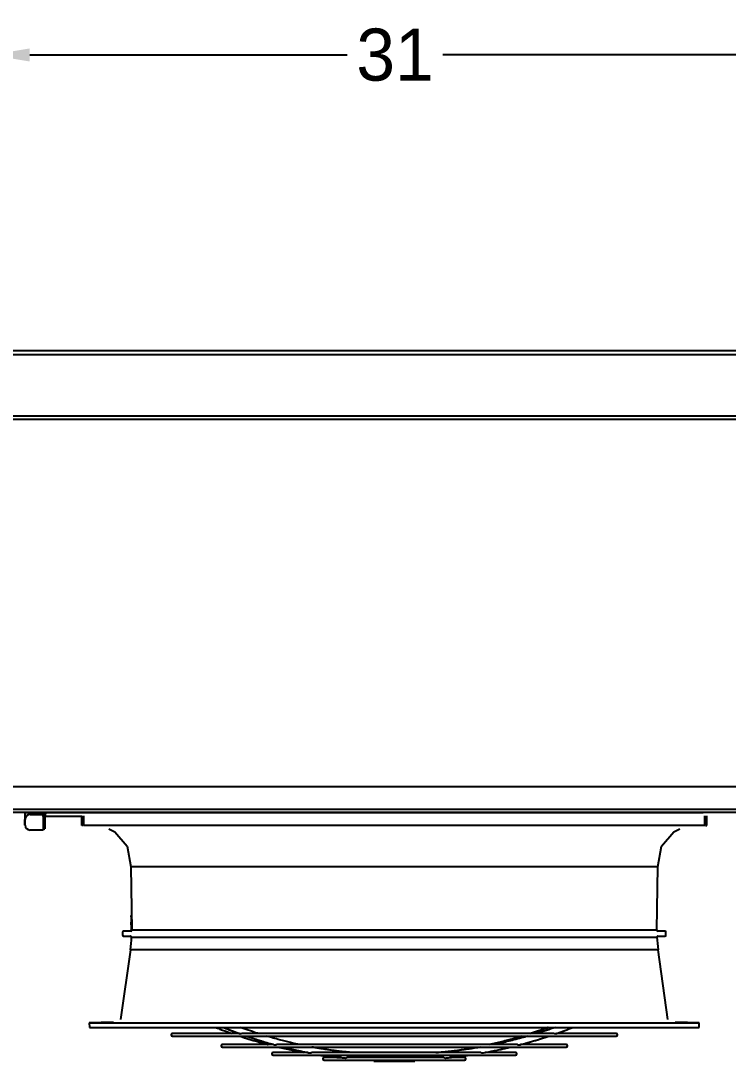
# Model space of a CAD drawing. Header units: inches. Extents: x 547 to 857, y -2 to 194.
# Drawn here: x 629.76 to 656.93, y 112.55 to 152.52 of the extents above; entities that cross this region are included whole.
import ezdxf

# ---------------------------------------------------------------- set-up
doc = ezdxf.new("R2010")
doc.units = ezdxf.units.IN
doc.header["$MEASUREMENT"] = 0
doc.header["$PDSIZE"] = -1
doc.layers.add('0 Unit', color=7, linetype='Continuous')
doc.dimstyles.new('RAE Solutions', dxfattribs={"dimtxt": 2, "dimasz": 1.5, "dimexe": 0.5, "dimexo": 0.5, "dimgap": 0.5, "dimtad": 0, "dimtih": 1, "dimtoh": 1, "dimdec": 3, "dimrnd": 0.125, "dimzin": 1, "dimdsep": 46, "dimlunit": 5, "dimtxsty": 'Standard', "dimcen": 0.09, "dimadec": 0, "dimazin": 0, "dimtfac": 1, "dimtdec": 3, "dimtofl": 0, "dimtmove": 0, "dimatfit": 3, "dimfxl": 1, "dimtolj": 1, "dimtzin": 1, "dimarcsym": 0})

# ---------------------------------------------------------------- blocks, each defined once
blk = doc.blocks.new('*D207')
at = {"layer": '0 Unit', "color": 0, "lineweight": -2}
for p, q in [((628.602, 139.029), (628.602, 151.703)), ((659.665, 139.029), (659.665, 151.703)), ((630.102, 151.203), (642.3, 151.203)), ((658.165, 151.203), (645.967, 151.203))]:
    blk.add_line(p, q, dxfattribs=at)
at = {"layer": '0 Unit', "color": 0}
for points in [[(630.102, 151.453), (630.102, 150.953), (628.602, 151.203)], [(658.165, 151.453), (658.165, 150.953), (659.665, 151.203)]]:
    blk.add_solid(points, dxfattribs=at)
at = {"layer": 'Defpoints', "color": 0}
for p in [(659.665, 151.203), (628.602, 138.529), (659.665, 138.529)]:
    blk.add_point(p, dxfattribs=at)
at = {"layer": '0 Unit', "color": 0, "insert": (644.133, 151.203), "char_height": 2, "attachment_point": 5}
blk.add_mtext('\\A1;31', dxfattribs=at)

msp = doc.modelspace()

# ---------------------------------------------------------------- linework, layer by layer
at = {"linetype": 'Continuous', "lineweight": 25}
for p, q in [((627.4765, 139.853), (690.7275, 139.853)), ((627.4765, 139.696), (690.7275, 139.696)), ((629.102, 137.3415), (689.102, 137.3415)), ((629.102, 137.2085), (689.102, 137.2085)), ((629.235, 123.104), (688.969, 123.104)), ((629.235, 122.237), (688.969, 122.237)), ((688.969, 122.104), (629.235, 122.104)), ((629.9308, 121.8385), (629.9308, 122.104)), ((630.1188, 122.026), (630.6188, 122.026)), ((630.5248, 122.104), (630.5248, 122.026)), ((630.6188, 122.026), (630.6188, 121.958)), ((630.6222, 121.979), (630.6188, 121.979)), ((630.6188, 121.958), (630.6818, 121.958)), ((630.6188, 121.958), (630.6188, 121.479)), ((630.6818, 121.958), (630.6818, 121.479)), ((630.6904, 121.979), (630.6849, 121.979)), ((630.6889, 121.958), (630.6889, 121.479)), ((632.102, 121.958), (630.6889, 121.958)), ((632.1043, 121.604), (632.1043, 121.971)), ((632.1542, 121.971), (632.1542, 121.604)), ((632.1821, 121.604), (632.1821, 121.971)), ((656.0264, 121.604), (656.0264, 121.971)), ((656.0542, 121.971), (656.0542, 121.604)), ((656.1042, 121.604), (656.1042, 121.971)), ((629.9213, 121.6195), (629.9213, 121.8385)), ((629.9213, 121.8385), (629.9313, 121.8385)), ((629.9213, 121.6195), (629.9313, 121.6195)), ((629.9313, 121.6195), (629.9313, 121.8385)), ((630.6889, 121.846), (630.6818, 121.846)), ((632.1542, 121.604), (632.1043, 121.604)), ((656.0264, 121.604), (632.1821, 121.604)), ((656.0542, 121.604), (656.1042, 121.604)), ((630.6188, 121.432), (630.1188, 121.432)), ((630.6188, 121.479), (630.6188, 121.432)), ((630.6188, 121.479), (630.6818, 121.479)), ((633.1402, 121.479), (633.3692, 121.3668)), ((633.3692, 121.3668), (633.842, 120.8081)), ((654.3665, 120.8081), (654.8393, 121.3668)), ((654.8393, 121.3668), (655.0683, 121.479)), ((633.842, 120.8081), (633.9861, 120.0228)), ((654.2224, 120.0228), (654.3665, 120.8081)), ((633.9861, 120.0228), (634.02, 117.5921)), ((654.2224, 120.0228), (633.9861, 120.0228)), ((654.1885, 117.5921), (654.2224, 120.0228)), ((633.9955, 118.0951), (634.0025, 118.1224)), ((634.013, 118.0951), (633.9955, 118.0951)), ((633.9955, 118.0951), (634.0005, 118.0925)), ((634.0025, 118.1224), (634.0005, 118.0925)), ((634.0005, 118.0925), (634.0131, 118.0885)), ((634.0112, 118.2251), (634.0025, 118.1224)), ((634.0025, 118.1224), (634.0122, 118.1517)), ((633.6712, 117.508), (633.6712, 117.4007)), ((633.9813, 117.5521), (633.7099, 117.5474)), ((633.9955, 117.6011), (634.0005, 117.6037)), ((634.0199, 117.6011), (633.9955, 117.6011)), ((633.9955, 117.6011), (634.0025, 117.5738)), ((634.0005, 117.6037), (634.0198, 117.6099)), ((634.0025, 117.5738), (634.0005, 117.6037)), ((634.0025, 117.5738), (634.0064, 117.562)), ((634.0025, 117.5738), (634.0036, 117.5595)), ((634.02, 117.5921), (654.1885, 117.5921)), ((654.4986, 117.5474), (654.2272, 117.5521)), ((654.5373, 117.4007), (654.5373, 117.508)), ((633.7099, 117.3613), (633.9776, 117.3567)), ((634.0162, 117.3157), (654.1923, 117.3157)), ((654.2309, 117.3567), (654.4986, 117.3613)), ((633.9726, 116.836), (633.595, 114.1488)), ((654.2359, 116.836), (633.9726, 116.836)), ((654.6135, 114.1488), (654.2359, 116.836)), ((632.8444, 114.036), (632.3917, 114.0281)), ((632.3917, 114.0281), (632.3947, 113.852)), ((632.3917, 114.0281), (655.8168, 114.0281)), ((655.8168, 114.0281), (655.3641, 114.036)), ((655.8138, 113.852), (655.8168, 114.0281)), ((638.1549, 113.6129), (635.5831, 113.6129)), ((635.5831, 113.5145), (652.6254, 113.5145)), ((650.2201, 113.6129), (638.2632, 113.6129)), ((652.6254, 113.6129), (650.3297, 113.6129)), ((654.2637, 113.8495), (654.2637, 113.852)), ((654.3441, 113.8494), (654.3441, 113.852)), ((654.4238, 113.8495), (654.4238, 113.852)), ((654.433, 113.852), (654.433, 113.8495)), ((654.5037, 113.8494), (654.5037, 113.852)), ((654.5864, 113.852), (654.5864, 113.8495)), ((639.4678, 113.1916), (637.5057, 113.1916)), ((648.8298, 113.1916), (639.5924, 113.1916)), ((650.7028, 113.1916), (648.9533, 113.1916)), ((637.5057, 113.0932), (650.7028, 113.0932)), ((640.7844, 112.884), (639.4497, 112.884)), ((639.4497, 112.7856), (648.7588, 112.7856)), ((647.4242, 112.884), (640.9356, 112.884)), ((648.7588, 112.884), (647.5775, 112.884)), ((642.0786, 112.6911), (641.4085, 112.6911)), ((641.4085, 112.5926), (646.8, 112.5926)), ((646.0078, 112.6911), (642.2891, 112.6911)), ((643.3168, 112.5922), (643.3168, 112.5528)), ((643.3168, 112.5922), (644.8917, 112.5922)), ((643.3168, 112.5528), (644.8917, 112.5528)), ((644.8917, 112.5528), (644.8917, 112.5922)), ((646.8, 112.6911), (646.2394, 112.6911))]:
    msp.add_line(p, q, dxfattribs=at)
msp.add_line((629.9308, 122.104), (655.969, 122.104))
for centre, radius, start, end in [((630.1188, 121.8385), 0.1875, 90, 180), ((630.1183, 121.6195), 0.1875, 180, 270), ((630.1188, 121.6195), 0.1875, 180, 270), ((637.8857, 117.8481), 3.8929, 176.39995, 183.60005), ((633.7105, 117.508), 0.0394, 91, 180), ((633.9806, 117.5915), 0.0394, 271, 0.79863), ((654.2279, 117.5915), 0.0394, 179.20137, 269), ((654.498, 117.508), 0.0394, 0, 89), ((633.7105, 117.4007), 0.0394, 180, 269), ((629.0993, 117.5209), 4.9213, 352, 357.61022), ((633.9769, 117.3173), 0.0394, 357.61022, 89), ((654.2316, 117.3173), 0.0394, 91, 182.38978), ((659.1092, 117.5209), 4.9213, 182.38978, 188), ((654.498, 117.4007), 0.0394, 271, 0), ((635.5831, 113.5637), 0.0492, 90, 270), ((652.6254, 113.5637), 0.0492, 270, 90), ((637.5057, 113.1424), 0.0492, 90, 270), ((650.7028, 113.1424), 0.0492, 270, 90), ((639.4497, 112.8348), 0.0492, 90, 270), ((648.7588, 112.8348), 0.0492, 270, 90), ((641.4085, 112.6419), 0.0492, 90, 270), ((646.8, 112.6419), 0.0492, 270, 90)]:
    msp.add_arc(centre, radius, start, end, dxfattribs=at)
for points, knots in [([(630.6188, 121.958), (630.6202, 121.9736), (630.6232, 122.0048), (630.6456, 122.0462), (630.6776, 122.0778), (630.7182, 122.0996), (630.7486, 122.1025), (630.7648, 122.104)], [0, 0, 0, 0, 0.1911269, 0.3820585, 0.5729919, 0.7736094, 1, 1, 1, 1]), ([(630.6818, 121.958), (630.6824, 121.9662), (630.6834, 121.9807), (630.6899, 121.9927), (630.6927, 121.9979)], [0, 0, 0, 0, 0.567634, 1, 1, 1, 1]), ([(630.7648, 122.104), (630.7531, 122.1013), (630.7337, 122.0968), (630.708, 122.0663), (630.6972, 122.031), (630.6915, 121.993), (630.6898, 121.9701), (630.6889, 121.958)], [0, 0, 0, 0, 0.3002984, 0.4981942, 0.7181275, 0.8511703, 1, 1, 1, 1]), ([(633.3168, 114.0443), (633.3133, 114.0442), (633.3063, 114.0441), (633.2523, 114.0431), (633.1752, 114.0418), (633.0827, 114.0401), (632.9894, 114.0385), (632.9105, 114.0372), (632.8552, 114.0362), (632.848, 114.0361), (632.8444, 114.036)], [0, 0, 0, 0, 0.1247936, 0.2486431, 0.3721439, 0.4969371, 0.6227234, 0.7484945, 0.8742541, 1, 1, 1, 1]), ([(655.3641, 114.036), (655.3605, 114.0361), (655.3533, 114.0362), (655.298, 114.0372), (655.2191, 114.0385), (655.1257, 114.0401), (655.0334, 114.0418), (654.9563, 114.0431), (654.9023, 114.0441), (654.8952, 114.0442), (654.8917, 114.0443)], [0, 0, 0, 0, 0.1257622, 0.2515333, 0.3773205, 0.5031129, 0.6277714, 0.7512091, 0.875094, 1, 1, 1, 1]), ([(632.3947, 113.852), (632.3996, 113.852), (632.4092, 113.852), (632.4872, 113.852), (632.6114, 113.852), (632.7857, 113.852), (633.0082, 113.852), (633.2783, 113.852), (633.5948, 113.852), (633.9563, 113.852), (634.3612, 113.852), (634.8078, 113.852), (635.2943, 113.852), (635.8185, 113.852), (636.3781, 113.852), (636.9708, 113.852), (637.5941, 113.852), (638.2453, 113.852), (638.9216, 113.852), (639.62, 113.852), (640.3377, 113.852), (641.0714, 113.852), (641.8182, 113.852), (642.5748, 113.852), (643.3379, 113.852), (644.1042, 113.852), (644.8706, 113.852), (645.6337, 113.852), (646.3903, 113.852), (647.1371, 113.852), (647.8708, 113.852), (648.5885, 113.852), (649.2869, 113.852), (649.9632, 113.852), (650.6144, 113.852), (651.2376, 113.852), (651.8304, 113.852), (652.39, 113.852), (652.9142, 113.852), (653.4007, 113.852), (653.8473, 113.852), (654.2522, 113.852), (654.6137, 113.852), (654.9302, 113.852), (655.2003, 113.852), (655.4228, 113.852), (655.5971, 113.852), (655.7213, 113.852), (655.7993, 113.852), (655.8089, 113.852), (655.8138, 113.852)], [0, 0, 0, 0, 0.0208333, 0.0416667, 0.0625, 0.0833333, 0.1041667, 0.125, 0.1458333, 0.1666667, 0.1875, 0.2083334, 0.2291667, 0.25, 0.2708334, 0.2916666, 0.3125, 0.3333333, 0.3541667, 0.375, 0.3958333, 0.4166666, 0.4375001, 0.4583333, 0.4791667, 0.5, 0.5208333, 0.5416667, 0.5625, 0.5833334, 0.6041667, 0.625, 0.6458334, 0.6666667, 0.6875, 0.7083334, 0.7291667, 0.75, 0.7708333, 0.7916667, 0.8125, 0.8333333, 0.8541667, 0.875, 0.8958333, 0.9166667, 0.9375, 0.9583333, 0.9791667, 1, 1, 1, 1]), ([(637.2379, 113.852), (637.2926, 113.8304), (637.4795, 113.7566), (637.6951, 113.6773), (637.8564, 113.6224), (637.8843, 113.6129)], [0, 0, 0, 0, 0.2551692, 0.8714274, 1, 1, 1, 1]), ([(637.5408, 113.852), (637.6047, 113.8257), (637.7965, 113.7467), (638.008, 113.6658), (638.1559, 113.6134), (638.1746, 113.6068)], [0, 0, 0, 0, 0.3037805, 0.9120454, 1, 1, 1, 1]), ([(637.5509, 113.852), (637.5823, 113.8389), (637.7064, 113.7871), (637.9214, 113.7037), (638.1054, 113.6356), (638.1958, 113.6021)], [0, 0, 0, 0, 0.14679443, 0.58056216, 1, 1, 1, 1]), ([(638.1719, 113.5145), (638.1731, 113.5141), (638.2901, 113.474), (638.5145, 113.4041), (638.8358, 113.3076), (639.081, 113.2381), (639.2195, 113.2021), (639.2596, 113.1916)], [0, 0, 0, 0, 0.0033163, 0.3252534, 0.6200059, 0.8899545, 1, 1, 1, 1]), ([(638.1958, 113.6021), (638.1899, 113.6024), (638.1809, 113.6029), (638.1762, 113.6057), (638.1745, 113.6067)], [0, 0, 0, 0, 0.6572272, 1, 1, 1, 1]), ([(638.8839, 113.6129), (638.8605, 113.6203), (638.7314, 113.6608), (638.4998, 113.7394), (638.2924, 113.8148), (638.1897, 113.852)], [0, 0, 0, 0, 0.1009147, 0.5551046, 1, 1, 1, 1]), ([(638.2645, 113.6128), (638.2639, 113.6128), (638.2594, 113.6131), (638.2498, 113.6118), (638.234, 113.6082), (638.215, 113.6034), (638.2027, 113.6025), (638.1958, 113.6021)], [0, 0, 0, 0, 0.02775, 0.2009137, 0.3724469, 0.6544216, 1, 1, 1, 1]), ([(638.4342, 113.5145), (638.4474, 113.5098), (638.5681, 113.4667), (638.7848, 113.3962), (639.0747, 113.3054), (639.3096, 113.2361), (639.4492, 113.1977), (639.5021, 113.1832)], [0, 0, 0, 0, 0.0373277, 0.3415904, 0.6100747, 0.8518795, 1, 1, 1, 1]), ([(638.4461, 113.5145), (638.5112, 113.4917), (638.6974, 113.4263), (638.9733, 113.3389), (639.2672, 113.2502), (639.4395, 113.2021), (639.5226, 113.1789)], [0, 0, 0, 0, 0.1823606, 0.5219938, 0.7693971, 1, 1, 1, 1]), ([(640.4529, 113.1916), (640.3875, 113.2058), (640.2594, 113.2337), (640.063, 113.2802), (639.8571, 113.3313), (639.6315, 113.3907), (639.4105, 113.4518), (639.2647, 113.4955), (639.2011, 113.5145)], [0, 0, 0, 0, 0.1559953, 0.3057262, 0.4694356, 0.6487841, 0.8468714, 1, 1, 1, 1]), ([(649.0082, 113.5145), (648.9343, 113.4925), (648.7837, 113.4479), (648.5633, 113.3871), (648.3355, 113.3273), (648.1122, 113.2721), (647.9152, 113.2261), (647.7994, 113.201), (647.756, 113.1916)], [0, 0, 0, 0, 0.17790142, 0.36237281, 0.52920155, 0.72385137, 0.89658553, 1, 1, 1, 1]), ([(647.757, 113.1916), (647.7918, 113.1989), (647.9185, 113.2255), (648.1439, 113.2785), (648.4414, 113.3527), (648.7339, 113.4313), (648.9271, 113.4887), (649.0138, 113.5145)], [0, 0, 0, 0, 0.0826391, 0.3009, 0.5364815, 0.79198, 1, 1, 1, 1]), ([(649.2379, 113.5145), (649.1556, 113.4911), (648.9762, 113.4402), (648.707, 113.3701), (648.4377, 113.3039), (648.1896, 113.2471), (648.0223, 113.2105), (647.9373, 113.1933), (647.9288, 113.1916)], [0, 0, 0, 0, 0.1894129, 0.413164, 0.6178386, 0.8064082, 0.9804163, 1, 1, 1, 1]), ([(648.8987, 113.1789), (649.0105, 113.2089), (649.2443, 113.2716), (649.5802, 113.371), (649.8444, 113.4531), (649.9868, 113.501), (650.0268, 113.5145)], [0, 0, 0, 0, 0.2960221, 0.6190564, 0.8929449, 1, 1, 1, 1]), ([(648.9176, 113.1828), (648.9223, 113.184), (649.021, 113.2092), (649.2221, 113.2649), (649.5417, 113.3573), (649.8152, 113.441), (649.9856, 113.4984), (650.0332, 113.5145)], [0, 0, 0, 0, 0.012489, 0.2638136, 0.5389367, 0.8710184, 1, 1, 1, 1]), ([(650.019, 113.852), (650.0123, 113.8495), (649.8889, 113.8024), (649.6579, 113.7231), (649.4336, 113.6462), (649.3263, 113.6129), (649.3262, 113.6129)], [0, 0, 0, 0, 0.02917, 0.5376936, 0.9996799, 1, 1, 1, 1]), ([(649.3308, 113.6129), (649.3834, 113.6295), (649.5728, 113.6891), (649.8047, 113.7686), (649.9831, 113.8358), (650.0262, 113.852)], [0, 0, 0, 0, 0.22608012, 0.81324801, 1, 1, 1, 1]), ([(650.296, 113.852), (650.1795, 113.8118), (649.9482, 113.7318), (649.706, 113.6534), (649.5802, 113.6159), (649.5701, 113.6129)], [0, 0, 0, 0, 0.48265126, 0.95842975, 1, 1, 1, 1]), ([(650.287, 113.6021), (650.281, 113.6025), (650.2696, 113.6032), (650.2513, 113.6079), (650.2351, 113.6116), (650.223, 113.6134), (650.2173, 113.6126), (650.2153, 113.6123)], [0, 0, 0, 0, 0.3034773, 0.566962, 0.7484022, 0.9157715, 1, 1, 1, 1]), ([(650.287, 113.6021), (650.4081, 113.6448), (650.634, 113.7245), (650.8585, 113.8116), (650.9627, 113.852)], [0, 0, 0, 0, 0.5359077, 1, 1, 1, 1]), ([(650.3066, 113.6065), (650.3055, 113.6057), (650.3016, 113.603), (650.2931, 113.6025), (650.287, 113.6021)], [0, 0, 0, 0, 0.2791152, 1, 1, 1, 1]), ([(650.3067, 113.6062), (650.4463, 113.6553), (650.6681, 113.7333), (650.8882, 113.8199), (650.9698, 113.852)], [0, 0, 0, 0, 0.6294566, 1, 1, 1, 1]), ([(639.502, 113.1829), (639.5021, 113.1828), (639.5051, 113.1805), (639.5134, 113.1791), (639.5213, 113.1789), (639.5226, 113.1789)], [0, 0, 0, 0, 0.0124025, 0.8343247, 1, 1, 1, 1]), ([(639.5226, 113.1789), (639.5289, 113.1793), (639.5407, 113.1801), (639.5592, 113.1851), (639.5747, 113.1894), (639.585, 113.1913), (639.5923, 113.1918), (639.5953, 113.1913), (639.597, 113.191)], [0, 0, 0, 0, 0.292607, 0.5470097, 0.7222793, 0.8555869, 0.9202686, 1, 1, 1, 1]), ([(648.825, 113.1909), (648.8263, 113.1912), (648.828, 113.1916), (648.8337, 113.1916), (648.8424, 113.1906), (648.8569, 113.187), (648.8752, 113.1817), (648.8895, 113.1791), (648.8973, 113.1789), (648.8987, 113.1789)], [0, 0, 0, 0, 0.0626154, 0.080825, 0.2284319, 0.3747427, 0.6034082, 0.9334816, 1, 1, 1, 1]), ([(648.8987, 113.1789), (648.9044, 113.1792), (648.9123, 113.1797), (648.9164, 113.1824), (648.9175, 113.1832)], [0, 0, 0, 0, 0.7202603, 1, 1, 1, 1]), ([(639.6481, 113.0932), (639.6671, 113.0885), (639.7691, 113.0633), (639.9482, 113.0228), (640.1796, 112.9726), (640.4064, 112.9264), (640.5566, 112.8986), (640.6354, 112.884)], [0, 0, 0, 0, 0.0577954, 0.3112715, 0.5451845, 0.7611209, 1, 1, 1, 1]), ([(639.8436, 113.0932), (639.907, 113.0773), (640.0433, 113.043), (640.2448, 112.9964), (640.4406, 112.9534), (640.6144, 112.9174), (640.7471, 112.8911), (640.8221, 112.8771), (640.846, 112.8727)], [0, 0, 0, 0, 0.1903686, 0.4093739, 0.6037593, 0.7761169, 0.9288109, 1, 1, 1, 1]), ([(639.8476, 113.0932), (639.8492, 113.0928), (639.9368, 113.0698), (640.1053, 113.0297), (640.3607, 112.971), (640.6118, 112.9177), (640.7824, 112.885), (640.8643, 112.8693)], [0, 0, 0, 0, 0.0047443, 0.2597377, 0.4981117, 0.7590951, 1, 1, 1, 1]), ([(640.8461, 112.8731), (640.8487, 112.8719), (640.8535, 112.8696), (640.8608, 112.8694), (640.8643, 112.8693)], [0, 0, 0, 0, 0.5217556, 1, 1, 1, 1]), ([(640.8643, 112.8693), (640.8706, 112.8697), (640.8824, 112.8706), (640.9007, 112.876), (640.9161, 112.8808), (640.9273, 112.8834), (640.9351, 112.8843), (640.9383, 112.8837), (640.9397, 112.8834)], [0, 0, 0, 0, 0.2854407, 0.5338095, 0.7052372, 0.8376962, 0.9321115, 1, 1, 1, 1]), ([(642.4935, 112.884), (642.4381, 112.8888), (642.3064, 112.9003), (642.1025, 112.9216), (641.8878, 112.9468), (641.6915, 112.9724), (641.5288, 112.9956), (641.3882, 113.017), (641.255, 113.0383), (641.1043, 113.0636), (640.9978, 113.083), (640.9418, 113.0932)], [0, 0, 0, 0, 0.106827, 0.2538652, 0.393264, 0.5213065, 0.6332717, 0.7078537, 0.7934049, 0.8912396, 1, 1, 1, 1]), ([(642.5116, 112.884), (642.4762, 112.8869), (642.3736, 112.8952), (642.1966, 112.9127), (641.972, 112.9372), (641.7222, 112.9686), (641.4673, 113.0045), (641.2954, 113.0323), (641.2158, 113.0451)], [0, 0, 0, 0, 0.0816516, 0.2369362, 0.4093109, 0.6011102, 0.8152531, 1, 1, 1, 1]), ([(641.2304, 112.7856), (641.2694, 112.7797), (641.3692, 112.7649), (641.5242, 112.744), (641.6904, 112.723), (641.8385, 112.7056), (641.9316, 112.6957), (641.9744, 112.6911)], [0, 0, 0, 0, 0.1574629, 0.4029133, 0.6253461, 0.8273997, 1, 1, 1, 1]), ([(641.3553, 112.7856), (641.3978, 112.7788), (641.5214, 112.7592), (641.7311, 112.7304), (641.9756, 112.6996), (642.139, 112.6824), (642.2162, 112.6742)], [0, 0, 0, 0, 0.148459, 0.4313257, 0.7313798, 1, 1, 1, 1]), ([(641.3607, 112.7856), (641.4005, 112.7791), (641.5805, 112.7499), (641.8601, 112.7132), (642.1001, 112.6885), (642.1994, 112.6783)], [0, 0, 0, 0, 0.1425303, 0.645365, 1, 1, 1, 1]), ([(643.9158, 112.6911), (643.9167, 112.702), (643.9187, 112.7261), (643.9117, 112.76), (643.9013, 112.778), (643.8969, 112.7856)], [0, 0, 0, 0, 0.3232509, 0.7134492, 1, 1, 1, 1]), ([(644.2927, 112.6911), (644.2918, 112.702), (644.2898, 112.7261), (644.2968, 112.76), (644.3072, 112.778), (644.3116, 112.7856)], [0, 0, 0, 0, 0.3232497, 0.7134487, 1, 1, 1, 1]), ([(644.3274, 112.7856), (644.3247, 112.7815), (644.3155, 112.7679), (644.3085, 112.7367), (644.3054, 112.7075), (644.3085, 112.693), (644.3089, 112.6911)], [0, 0, 0, 0, 0.16533729, 0.55364192, 0.94181843, 1, 1, 1, 1]), ([(645.6969, 112.884), (645.7323, 112.8869), (645.8349, 112.8952), (646.0119, 112.9127), (646.2365, 112.9372), (646.4863, 112.9685), (646.7417, 113.0047), (647.0019, 113.0463), (647.173, 113.0751), (647.2638, 113.0926), (647.267, 113.0932)], [0, 0, 0, 0, 0.0673434, 0.1954166, 0.3375852, 0.4957744, 0.6723918, 0.8258233, 0.9936812, 1, 1, 1, 1]), ([(647.4109, 113.0932), (647.3716, 113.0861), (647.2425, 113.063), (647.0307, 113.0296), (646.7634, 112.9906), (646.5009, 112.9566), (646.2444, 112.9272), (646.0141, 112.9044), (645.8602, 112.8905), (645.7826, 112.8846), (645.774, 112.884)], [0, 0, 0, 0, 0.0722352, 0.2376766, 0.3887453, 0.5628004, 0.7185449, 0.858352, 0.9841316, 1, 1, 1, 1]), ([(647.4145, 113.0932), (647.3513, 113.0821), (647.2145, 113.0581), (647.0111, 113.0261), (646.8107, 112.9967), (646.6294, 112.9722), (646.465, 112.9516), (646.3157, 112.9343), (646.1496, 112.9164), (645.9767, 112.8994), (645.849, 112.8887), (645.7926, 112.884)], [0, 0, 0, 0, 0.1173272, 0.2537855, 0.3769388, 0.488294, 0.589206, 0.680874, 0.7643265, 0.89598, 1, 1, 1, 1]), ([(646.08, 112.6742), (646.148, 112.681), (646.2905, 112.6954), (646.5151, 112.7213), (646.7419, 112.7507), (646.9007, 112.7726), (646.9774, 112.7845), (646.9839, 112.7856)], [0, 0, 0, 0, 0.2252491, 0.4725727, 0.7448135, 0.9783224, 1, 1, 1, 1]), ([(646.0962, 112.6774), (646.1393, 112.6815), (646.2282, 112.6901), (646.3671, 112.7054), (646.5181, 112.723), (646.6843, 112.744), (646.8393, 112.7649), (646.9391, 112.7797), (646.9781, 112.7856)], [0, 0, 0, 0, 0.14654768, 0.30178075, 0.47228808, 0.65999293, 0.86712149, 1, 1, 1, 1]), ([(647.422, 112.8837), (647.4228, 112.8838), (647.4266, 112.8843), (647.4353, 112.8829), (647.4486, 112.8795), (647.4657, 112.8739), (647.4817, 112.8699), (647.4912, 112.8694), (647.4947, 112.8693)], [0, 0, 0, 0, 0.038343, 0.1789577, 0.3183945, 0.5249472, 0.8280535, 1, 1, 1, 1]), ([(647.4947, 112.8693), (647.6049, 112.8896), (647.8372, 112.9324), (648.1736, 113.0037), (648.4174, 113.0583), (648.5393, 113.0888), (648.5569, 113.0932)], [0, 0, 0, 0, 0.3104915, 0.6542957, 0.9499074, 1, 1, 1, 1]), ([(647.4947, 112.8693), (647.5005, 112.8695), (647.5078, 112.8699), (647.5116, 112.8726), (647.5124, 112.8731)], [0, 0, 0, 0, 0.7937388, 1, 1, 1, 1]), ([(647.5286, 112.8757), (647.5303, 112.876), (647.6241, 112.8922), (647.7822, 112.9229), (648.0078, 112.9682), (648.2157, 113.0129), (648.4015, 113.0547), (648.5179, 113.0829), (648.5601, 113.0932)], [0, 0, 0, 0, 0.004831, 0.2716588, 0.4588827, 0.6602288, 0.8767876, 1, 1, 1, 1]), ([(642.2162, 112.6742), (642.2225, 112.6747), (642.2343, 112.6756), (642.2525, 112.6814), (642.2678, 112.6868), (642.2797, 112.6901), (642.2878, 112.6915), (642.2908, 112.6909), (642.2915, 112.6907)], [0, 0, 0, 0, 0.28347557, 0.53094151, 0.70246405, 0.83507072, 0.96055143, 1, 1, 1, 1]), ([(643.7258, 112.5926), (643.7403, 112.5925), (643.7758, 112.5923), (643.8113, 112.5922), (643.8322, 112.5922)], [0, 0, 0, 0, 0.4110875, 1, 1, 1, 1]), ([(644.3889, 112.5922), (644.4073, 112.5922), (644.4461, 112.5923), (644.4852, 112.5925), (644.5055, 112.5926), (644.5056, 112.5926)], [0, 0, 0, 0, 0.4736372, 0.9975737, 1, 1, 1, 1]), ([(646.0031, 112.6905), (646.0033, 112.6906), (646.0045, 112.6911), (646.0094, 112.6911), (646.0175, 112.6902), (646.03, 112.6866), (646.0457, 112.6811), (646.0634, 112.6754), (646.0745, 112.6746), (646.08, 112.6742)], [0, 0, 0, 0, 0.0165709, 0.0751265, 0.1995839, 0.3231784, 0.4968868, 0.7489432, 1, 1, 1, 1])]:
    msp.add_open_spline(points, degree=3, knots=knots, dxfattribs=at)

# ---------------------------------------------------------------- dimensions: what is measured, and where the dimension line sits
at = {"layer": '0 Unit'}
dim = msp.add_linear_dim(base=(659.6645421022, 151.2029434638), p1=(628.6020421022, 138.5290083522), p2=(659.6645421022, 138.5290083792), dimstyle='RAE Solutions', dxfattribs=at)
dim.commit()
dim.dimension.update_dxf_attribs({"geometry": '*D207', "text_midpoint": (644.1332921022, 151.2029434638)})

doc.saveas('drawing.dxf')
